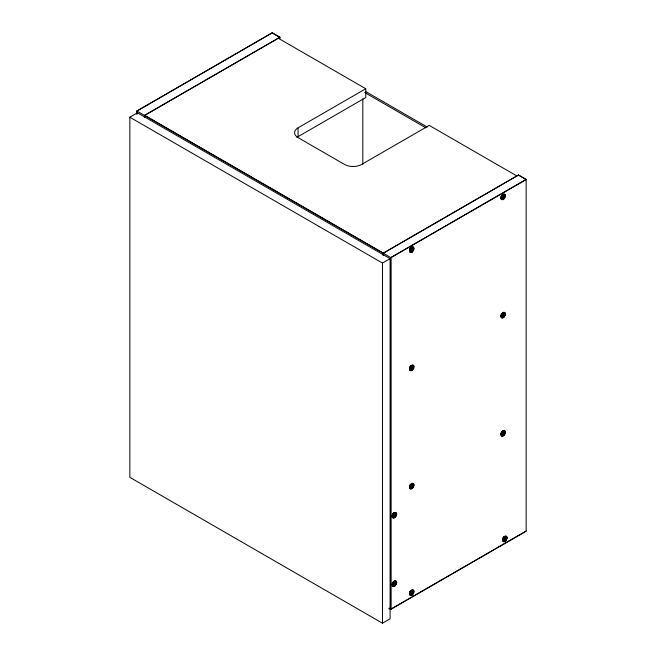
<?xml version="1.0" encoding="UTF-8"?>
<svg xmlns="http://www.w3.org/2000/svg" width="656" height="656" viewBox="0 0 656 656"><rect width="100%" height="100%" fill="white"/><g stroke="black" fill="none" stroke-linecap="round" stroke-linejoin="round"><path stroke-width="0.98" d="M136.997 114.152L136.997 111.077L272.248 32.8L279.866 37.195L279.866 38.663M390.738 609.399L390.738 257.57L526.153 179.391L526.153 531.212L390.738 609.399L389.041 608.415M394.199 585.906C394.412 583.266 391.419 583.906 394.199 585.906A2.452 1.419 -60 0 0 394.887 585.505L393.682 583.512M393.231 516.362L394.199 517.494A2.452 1.419 -60 0 0 394.887 517.092C392.518 515.821 394.133 513.451 396.24 514.755A2.452 1.419 -60 0 0 396.24 513.951L394.715 513.664M411.517 593.705C409.91 592.237 412.394 591.368 413.592 592.204A2.452 1.419 -60 0 0 413.592 591.4L411 591.015L411.55 591.023A2.452 1.419 -60 0 1 412.239 590.621L412.394 591.909L413.592 591.4M413.592 485.678L412.394 486.547L412.206 487.982A2.452 1.419 -60 0 1 411.55 488.425L411.222 485.67L413.592 485.678A2.452 1.419 -60 0 0 413.592 484.874C410.541 483.513 411.304 486.317 413.592 484.874M410.32 368.729L411.517 370.132A2.452 1.419 -60 0 0 412.239 369.771C409.934 368.565 411.361 365.991 413.592 367.426A2.452 1.419 -60 0 0 413.592 366.622L412.28 366.376M410.32 250.477L411.55 251.92A2.452 1.419 -60 0 0 412.239 251.519C409.729 250.231 411.509 247.82 413.592 249.173A2.452 1.419 -60 0 0 413.592 248.37C410.205 246.869 411.574 249.944 413.592 248.37M502.922 434.403C501.307 432.976 503.808 431.992 504.997 432.903A2.452 1.419 -60 0 0 504.997 432.099L503.472 431.82M502.955 317.397C503.234 314.814 500.126 315.364 502.955 317.397A2.452 1.419 -60 0 0 503.644 316.996L502.381 315.503L502.709 314.56M502.184 198.243L502.955 199.145A2.452 1.419 -60 0 0 503.644 198.743L502.381 197.251L502.57 196.48M504.669 540.011L504.095 538.912M383.284 253.273L518.535 174.996L526.153 179.391M394.887 517.092L395.043 515.624M394.887 585.505L395.043 584.037L396.24 583.159A2.452 1.419 -60 0 0 396.24 582.364L395.15 582.159M413.592 366.622L412.394 367.139L412.206 365.843A2.452 1.419 -60 0 0 411.55 366.245L411.361 367.77L410.197 368.59A2.452 1.419 -60 0 0 410.197 369.385L411.386 368.877L411.55 370.173M410.32 593.508L411.517 594.902A2.452 1.419 -60 0 0 412.239 594.541L412.394 593.073L413.592 592.204M502.184 434.748L502.922 435.609A2.452 1.419 -60 0 0 503.644 435.248L503.8 433.78L504.997 432.903M505.341 540.798L504.464 539.888L503.767 541.159L503.226 539.166L504.612 541.159A2.452 1.419 -60 0 0 505.341 540.798L505.489 539.33L506.694 538.453A2.452 1.419 -60 0 0 506.694 537.649C503.833 536.395 504.464 539.093 506.694 537.649M412.239 251.519L412.394 250.043L413.592 249.173M412.239 369.771L412.394 368.295L413.592 367.426M412.394 485.391L412.206 484.095A2.452 1.419 -60 0 0 411.55 484.497L411.419 485.916L410.197 486.842A2.452 1.419 -60 0 0 410.197 487.638L411.296 487.096L412.206 487.982M411.55 591.023L411.419 592.442L410.197 593.36A2.452 1.419 -60 0 0 410.197 594.164L411.296 593.623L412.239 594.541M503.644 198.743L503.8 197.276L504.997 196.398A2.452 1.419 -60 0 0 504.997 195.603L502.865 195.365L504.177 196.078L504.997 195.603M503.644 316.996L503.8 315.52L504.997 314.65A2.452 1.419 -60 0 0 504.997 313.855L503.472 313.568M504.644 541.192L504.644 540.241C499.536 538.076 506.867 539.675 503.275 540.388A2.452 1.419 -60 0 1 503.291 539.609L504.489 538.748L504.644 537.272A2.452 1.419 -60 0 1 505.341 536.87L505.497 538.166L506.219 536.903L503.923 537.28M504.128 538.806L504.767 538.1L506.694 538.453M410.664 251.879L411.394 250.625L410.123 249.887M410.664 370.132L411.394 368.877L410.123 368.139L410.197 369.385M392.493 515.944L393.321 517.461C395.814 514.747 391.386 517.699 392.772 515.468L394.117 516.272L394.199 517.494M412.403 485.391L413.124 484.136L412.148 484.161M392.493 584.357L393.321 585.865C395.306 583.414 391.583 585.906 392.395 583.52M411.402 590.703L411.132 591.179L412.403 591.917L413.124 590.654L412.148 590.687M410.123 592.917L411.394 593.655L410.664 594.91L409.844 593.532M395.043 515.624L396.24 514.755M411.189 484.095L411.894 483.767M502.57 431.353L503.3 430.992M393.912 583.11L396.24 583.159M502.824 314.454L504.997 314.65M136.833 114.054L136.833 110.979L272.248 32.8M129.847 117.211L137.465 112.816L390.099 258.669L390.099 618.805L382.481 623.2L129.847 477.338L129.847 117.211L382.481 263.072L390.099 258.669M279.866 37.195L144.451 115.382L144.451 117.424M144.615 115.481L279.866 37.392L272.248 32.997M516.846 175.972L429.245 125.394L361.538 164.484A11.972 6.913 0 0 1 344.613 164.484L298.062 137.612A11.972 6.913 0 0 1 298.062 127.838L365.769 88.749L365.769 97.547L298.062 136.637A11.972 6.913 0 0 0 296.897 137.416M518.535 174.996L383.12 253.175L383.12 255.217M136.833 110.979L390.902 257.669L526.153 179.588L518.535 175.185M504.997 196.398L502.865 196.169L504.177 196.874M411.55 251.92L411.394 250.625L410.197 251.133A2.452 1.419 -60 0 1 410.197 250.338L411.394 249.469L411.55 247.993A2.452 1.419 -60 0 1 412.239 247.591L412.394 248.886L413.124 247.632L411.025 248.05L411.55 247.993M502.955 199.145L502.799 197.85L501.602 198.366A2.452 1.419 -60 0 1 501.602 197.563L502.799 196.693L502.955 195.217A2.452 1.419 -60 0 1 503.644 194.816L503.685 195.98L504.177 196.078M411.673 366.269L411 366.237L411.55 366.245M501.504 316.323L502.07 317.356L502.799 316.102L501.602 316.618A2.452 1.419 -60 0 1 501.602 315.815L502.799 314.946L502.955 313.47A2.452 1.419 -60 0 1 503.644 313.068L503.8 314.363L504.997 313.855M503.644 435.248L502.701 434.321L501.602 434.871A2.452 1.419 -60 0 1 501.602 434.067L502.799 433.198L502.955 431.722A2.452 1.419 -60 0 1 503.644 431.32L503.8 432.616L504.997 432.099M394.445 513.615L393.944 513.763M392.846 516.715A2.452 1.419 -60 0 1 392.846 515.911L394.043 515.05L394.199 513.566A2.452 1.419 -60 0 1 394.887 513.172L395.043 514.46L396.24 513.951M392.846 585.127A2.452 1.419 -60 0 1 392.846 584.324L394.043 583.455L394.199 581.979A2.452 1.419 -60 0 1 394.887 581.577L395.043 582.872L396.24 582.364M526.153 531.016L390.902 609.104L389.213 608.128M502.865 431.869L504.177 432.583M392.493 515.28L393.01 516.1M410.976 365.868L412.206 365.843A2.091 1.205 -60 0 1 411.525 369.041A2.091 1.205 -60 0 1 409.738 367.934A2.091 1.205 -60 0 1 412.23 365.786M502.808 194.898L504.53 194.857L503.8 196.111L502.529 195.381M503.546 313.133L504.521 313.109L503.8 314.363L502.529 313.625M502.808 431.402L504.53 431.361L503.808 432.616L502.529 431.886M393.928 513.189L395.765 513.205L395.043 514.46L393.772 513.73M394.051 581.659L395.773 581.618L395.043 582.872L393.772 582.134M393.928 581.593L394.887 581.577M393.28 513.582L394.199 513.566M502.873 194.832L503.644 194.816M502.184 195.234L502.955 195.217M502.184 313.486L502.955 313.47M502.873 431.336L503.644 431.32M502.184 431.738L502.955 431.722M410.779 484.505L411.55 484.497M393.428 581.995L394.199 581.979M411.574 247.599L412.239 247.591M502.98 313.084L503.644 313.068M411.574 484.103L412.206 484.095M504.62 536.879L505.309 536.87M411.517 590.63L412.206 590.621M504.136 537.28L504.644 537.272M502.627 313.478L503.201 313.076M504.767 537.297L504.833 537.305A1.558 0.902 -60 0 1 504.767 538.1M278.169 38.171L365.769 88.749M366.081 91.766L427.212 127.059M364.728 92.545L425.859 127.838M504.095 195.611L504.89 196.062M501.25 195.8L504.53 197.694M502.381 197.062L503.644 197.792M501.504 198.071L502.07 199.104L502.799 197.85L501.528 197.12L502.955 198.194M502.184 198.046L503.3 199.473M412.427 248.23L413.485 248.837M410.976 247.812L412.772 248.845M411.501 248.919L412.772 249.649M409.844 248.575L413.124 250.461M410.976 249.829L412.239 250.567M410.279 250.231L411.55 250.969M410.394 250.6L411.894 252.248M504.095 313.863L504.89 314.314M502.906 313.593L504.177 314.331M502.906 314.396L504.177 315.126M501.25 314.052L504.53 315.938M502.381 315.315L503.644 316.044M501.684 315.716L502.955 316.446M503.3 317.725L502.594 316.586M412.157 366.327L413.485 367.089M410.976 366.064L412.772 367.098M411.501 367.171L412.772 367.901M409.844 366.827L413.124 368.713M410.976 368.082L412.239 368.82M409.746 368.18L411.55 369.221M410.976 369.18L411.894 370.501M502.906 432.648L504.177 433.378M501.25 432.304L504.53 434.19M502.381 433.567L503.644 434.297M501.61 434.756L502.078 435.609L502.799 434.354L501.496 433.608L502.955 434.698L502.955 435.65M500.922 433.944L501.717 434.403M504.997 536.542L504.07 536.788M504.07 537.084L505.866 538.125M504.603 538.191L505.866 538.929M410.976 484.317L412.772 485.35M502.947 537.846L506.219 539.74M411.501 485.424L412.772 486.153M504.07 539.109L505.341 539.847M409.844 485.079L413.124 486.965M410.976 486.334L412.239 487.072M502.611 539.486L503.406 539.945M409.746 486.432L411.55 487.474M409.475 486.621A3.05 1.763 -60 0 0 412.116 488.146A3.05 1.763 -60 0 0 413.083 483.423A3.05 1.763 -60 0 0 409.475 486.621L410.312 487.17M396.7 514.083L395.101 513.943M393.748 513.041L394.543 513.5M393.625 513.386L395.42 514.427M394.149 514.493L395.42 515.231M392.493 514.148L395.773 516.042M393.625 515.411L394.887 516.141M392.403 515.509L394.199 516.543M411.894 590.293L410.976 590.539M396.7 582.495L395.297 582.462A2.091 1.205 -60 0 0 393.239 582.085A2.091 1.205 -60 0 0 392.788 585.144M410.976 590.835L412.772 591.876M393.748 581.454L394.543 581.913M394.912 582.241L395.297 582.462A2.091 1.205 -60 0 1 393.239 585.226M411.501 591.942L412.772 592.68M393.625 581.798L395.42 582.84M409.844 591.597L413.124 593.491M394.149 582.905L395.42 583.635M410.976 592.86L412.239 593.59M392.493 582.561L395.773 584.447M410.279 593.262L411.55 593.992L411.55 594.943M393.625 583.824L394.887 584.553M409.516 593.237L410.312 593.696M392.403 583.914L394.199 584.955M389.213 608.317L390.902 609.301L390.902 257.669M410.156 486.416L410.402 487.08M411.517 488.384L410.492 487.187M502.037 434.575L501.684 433.96M501.602 197.563L501.25 196.931M501.602 198.366L501.25 197.735M501.602 315.815L501.274 315.233M501.602 316.618L501.225 315.938M410.197 250.338L409.844 249.706M410.197 251.133L409.705 250.256M501.602 434.067L501.225 433.395M501.602 434.871L501.176 434.108A3.05 1.763 -60 0 1 504.825 430.844A3.05 1.763 -60 0 1 503.857 435.568A3.05 1.763 -60 0 1 501.217 434.042M410.197 368.59L409.705 367.704M503.291 539.609L502.89 538.896M503.275 540.388L502.824 539.568A3.05 1.763 -60 0 1 506.522 536.387A3.05 1.763 -60 0 1 505.555 541.118A3.05 1.763 -60 0 1 502.906 539.593M410.197 486.842L409.82 486.162M410.18 487.613L409.68 486.719M392.846 515.911L392.608 515.493M410.197 593.36L409.82 592.688M392.846 584.324L392.6 583.881M409.77 250.379L410.664 251.879M409.68 368.467L410.664 370.132M383.284 255.323L383.284 253.077L144.615 115.284L144.615 117.522M382.481 263.072L382.481 623.2M362.809 98.9L362.809 164.369M298.062 127.838L298.062 136.637M503.48 312.937A2.091 1.205 -60 0 1 503.39 315.766A2.091 1.205 -60 0 1 501.135 316.069A2.091 1.205 -60 0 1 502.676 313.043M503.127 313.863A1.558 0.902 -60 0 1 503.078 314.298M502.381 315.503A1.558 0.902 -60 0 1 501.684 315.905M502.553 314.568A0.869 0.5 -60 0 1 501.528 315.2M411.697 366.351A1.558 0.902 -60 0 1 411.673 367.073M410.976 368.278A1.558 0.902 -60 0 1 410.361 368.656M411 366.499A0.869 0.5 -60 0 1 411.14 367.368A0.869 0.5 -60 0 1 410.328 368.065M501.504 434.871A2.091 1.205 -60 0 1 501.971 431.845A2.091 1.205 -60 0 1 504.046 432.107A2.091 1.205 -60 0 1 502.143 434.944M502.611 432.648A0.869 0.5 -60 0 1 501.504 433.427M503.127 432.017A1.558 0.902 -60 0 1 503.078 432.55M502.381 433.755A1.558 0.902 -60 0 1 501.684 434.157M411.591 483.956A2.091 1.205 -60 0 1 412.37 486.137A2.091 1.205 -60 0 1 409.959 487.531A2.091 1.205 -60 0 1 410.738 484.448M411 484.751A0.869 0.5 -60 0 1 411.14 485.62A0.869 0.5 -60 0 1 410.328 486.317M411.673 484.522A1.558 0.902 -60 0 1 411.673 485.325M410.976 486.531A1.558 0.902 -60 0 1 410.361 486.908M503.972 195.201A2.091 1.205 -60 0 1 502.496 198.309A2.091 1.205 -60 0 1 501.225 196.636A2.091 1.205 -60 0 1 503.636 194.758M503.078 195.242A1.558 0.902 -60 0 1 503.078 196.046M502.381 197.251A1.558 0.902 -60 0 1 502.209 197.399M502.471 196.488A0.869 0.5 -60 0 1 502.168 196.866M411.673 248.017A1.558 0.902 -60 0 1 411.673 248.821M410.976 250.026A1.558 0.902 -60 0 1 410.361 250.403M411 248.247A0.869 0.5 -60 0 1 411 249.362M410.804 249.6A0.869 0.5 -60 0 1 410.328 249.813M502.832 539.002A2.091 1.205 -60 0 1 505.112 536.723A2.091 1.205 -60 0 1 505.112 539.527A2.091 1.205 -60 0 1 502.832 539.872M504.136 537.535A0.869 0.5 -60 0 1 504.136 538.592M503.857 538.912A0.869 0.5 -60 0 1 503.16 538.904M504.07 539.306A1.558 0.902 -60 0 1 503.373 539.708M409.697 593.024A2.091 1.205 -60 0 1 411.763 590.449A2.091 1.205 -60 0 1 412.28 592.844A2.091 1.205 -60 0 1 409.902 593.983M411 591.269A0.869 0.5 -60 0 1 411 592.393M410.713 592.696A0.869 0.5 -60 0 1 410.328 592.844M411.673 591.048A1.558 0.902 -60 0 1 411.673 591.843M410.976 593.057A1.558 0.902 -60 0 1 410.361 593.434M392.641 514.542A2.091 1.205 -60 0 1 394.617 513.008A2.091 1.205 -60 0 1 395.125 514.952A2.091 1.205 -60 0 1 393.239 516.821M392.788 516.739A2.091 1.205 -60 0 1 392.395 515.239M394.322 513.599A1.558 0.902 -60 0 1 394.322 514.394M393.625 515.608A1.558 0.902 -60 0 1 392.928 516.001M393.813 514.64A0.869 0.5 -60 0 1 392.764 515.288M394.363 582.175A1.558 0.902 -60 0 1 394.322 582.807M393.625 584.012A1.558 0.902 -60 0 1 392.928 584.414M393.518 583.52A0.869 0.5 -60 0 1 392.673 583.512M411.402 365.925L411.123 366.401L412.394 367.139L413.124 365.884L411.402 365.925M410.123 486.399L410.672 488.384L411.394 487.129L410.123 486.391M503.628 316.84A2.247 1.296 -60 0 0 504.48 313.33A2.247 1.296 -60 0 0 501.791 315.536A2.247 1.296 -60 0 0 503.628 316.84M412.222 369.615A2.247 1.296 -60 0 0 413.075 366.097A2.247 1.296 -60 0 0 410.385 368.303A2.247 1.296 -60 0 0 412.222 369.615M503.628 435.092A2.247 1.296 -60 0 0 504.48 431.582A2.247 1.296 -60 0 0 501.791 433.788A2.247 1.296 -60 0 0 503.628 435.092M412.222 487.859A2.247 1.296 -60 0 0 413.075 484.349A2.247 1.296 -60 0 0 410.385 486.555A2.247 1.296 -60 0 0 412.222 487.859M503.628 198.588A2.247 1.296 -60 0 0 504.48 195.078A2.247 1.296 -60 0 0 501.791 197.284A2.247 1.296 -60 0 0 503.628 198.588M412.222 251.363A2.247 1.296 -60 0 0 413.075 247.853A2.247 1.296 -60 0 0 410.385 250.051A2.247 1.296 -60 0 0 412.222 251.363M394.928 516.887A2.247 1.296 -60 0 0 395.683 513.402A2.247 1.296 -60 0 0 393.018 515.706A2.247 1.296 -60 0 0 394.928 516.887M394.928 585.3A2.247 1.296 -60 0 0 395.683 581.815A2.247 1.296 -60 0 0 393.018 584.119A2.247 1.296 -60 0 0 394.928 585.3M505.317 540.634A2.247 1.296 -60 0 0 506.178 537.125A2.247 1.296 -60 0 0 503.488 539.33A2.247 1.296 -60 0 0 505.317 540.634M412.222 594.385A2.247 1.296 -60 0 0 413.075 590.876A2.247 1.296 -60 0 0 410.385 593.081A2.247 1.296 -60 0 0 412.222 594.385M503.521 317.127A3.05 1.763 -60 0 0 504.489 312.395A3.05 1.763 -60 0 0 500.881 315.593A3.05 1.763 -60 0 0 503.521 317.127M503.857 317.315A3.05 1.763 -60 0 0 504.825 312.592A3.05 1.763 -60 0 0 501.217 315.79A3.05 1.763 -60 0 0 503.857 317.315M412.116 369.894A3.05 1.763 -60 0 0 413.083 365.171A3.05 1.763 -60 0 0 409.475 368.369A3.05 1.763 -60 0 0 412.116 369.894M412.452 370.091A3.05 1.763 -60 0 0 413.419 365.359A3.05 1.763 -60 0 0 409.811 368.565A3.05 1.763 -60 0 0 412.452 370.091M503.521 435.371A3.05 1.763 -60 0 0 504.489 430.648A3.05 1.763 -60 0 0 500.881 433.846A3.05 1.763 -60 0 0 503.521 435.371M412.452 488.343A3.05 1.763 -60 0 0 413.419 483.611A3.05 1.763 -60 0 0 409.811 486.818A3.05 1.763 -60 0 0 412.452 488.343M503.521 198.875A3.05 1.763 -60 0 0 504.489 194.143A3.05 1.763 -60 0 0 500.881 197.341A3.05 1.763 -60 0 0 503.521 198.875M503.857 199.063A3.05 1.763 -60 0 0 504.825 194.34A3.05 1.763 -60 0 0 501.217 197.538A3.05 1.763 -60 0 0 503.857 199.063M412.116 251.642A3.05 1.763 -60 0 0 413.083 246.918A3.05 1.763 -60 0 0 409.475 250.116A3.05 1.763 -60 0 0 412.116 251.642M411.312 250.953A2.091 1.205 -60 0 0 412.37 247.64A2.091 1.205 -60 0 0 409.82 249.403A2.091 1.205 -60 0 0 411.312 250.953M412.452 251.838A3.05 1.763 -60 0 0 413.419 247.115A3.05 1.763 -60 0 0 409.811 250.313A3.05 1.763 -60 0 0 412.452 251.838M505.21 540.921A3.05 1.763 -60 0 0 506.178 536.19A3.05 1.763 -60 0 0 502.57 539.396A3.05 1.763 -60 0 0 505.21 540.921M412.116 594.672A3.05 1.763 -60 0 0 413.083 589.941A3.05 1.763 -60 0 0 409.475 593.147A3.05 1.763 -60 0 0 412.116 594.672M412.452 594.869A3.05 1.763 -60 0 0 413.419 590.138A3.05 1.763 -60 0 0 409.811 593.344A3.05 1.763 -60 0 0 412.452 594.869M394.764 517.223A3.05 1.763 -60 0 0 395.732 512.492A3.05 1.763 -60 0 0 392.124 515.698A3.05 1.763 -60 0 0 394.764 517.223M395.101 517.42A3.05 1.763 -60 0 0 396.068 512.689A3.05 1.763 -60 0 0 392.46 515.887A3.05 1.763 -60 0 0 395.101 517.42M394.764 585.628A3.05 1.763 -60 0 0 395.732 580.904A3.05 1.763 -60 0 0 392.124 584.102A3.05 1.763 -60 0 0 394.764 585.628M395.101 585.824A3.05 1.763 -60 0 0 396.068 581.101A3.05 1.763 -60 0 0 392.46 584.299A3.05 1.763 -60 0 0 395.101 585.824"/></g></svg>
